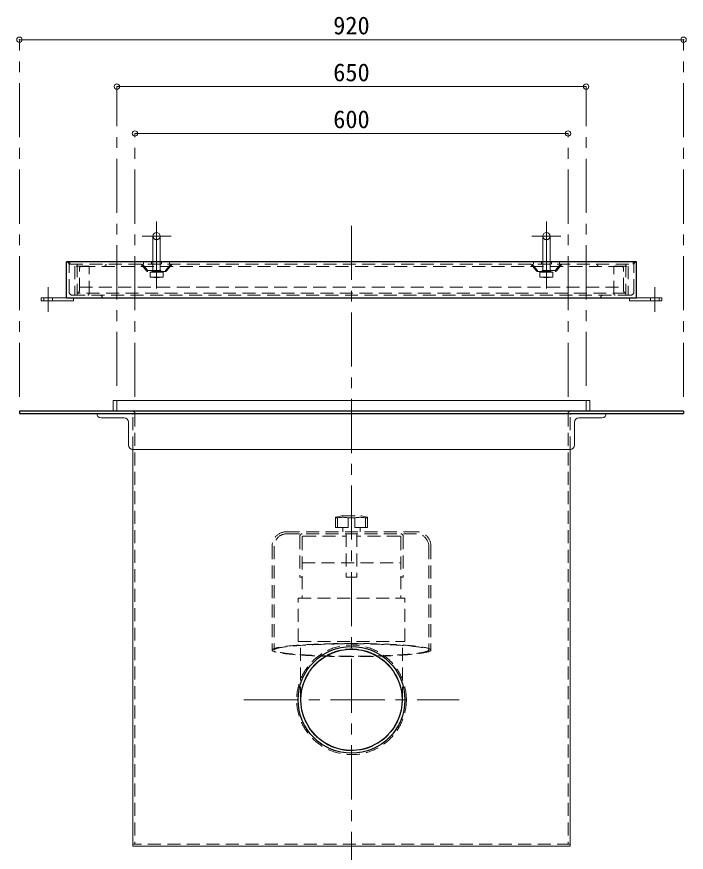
# Model space of a CAD drawing. Units: millimetres at full size, sheet at 1:15; some dimension numbers follow another scale. Extents: x -3137 to 2938, y -2236 to 1979.
# Drawn here: x 186 to 1114, y -1644 to -486 of the extents above; entities that cross this region are included whole.
import ezdxf
from ezdxf.enums import TextEntityAlignment as Align

# ---------------------------------------------------------------- set-up
doc = ezdxf.new("R2010")
doc.units = ezdxf.units.MM
doc.header["$LTSCALE"] = 15
doc.header["$PDMODE"] = 32
doc.header["$PDSIZE"] = 7.5
doc.linetypes.add('CHAIN1', pattern=[8, 5, -1, 1, -1])
doc.linetypes.add('DASHED1', pattern=[1.8, 1.2, -0.6])
doc.layers.add('0-0_ﾚｲﾔ1', color=4, linetype='Continuous', lineweight=9)
doc.styles.add('ＭＳ ゴシック', font='')
doc.styles.get('ＭＳ ゴシック').set_extended_font_data('MS Gothic')

msp = doc.modelspace()

# ---------------------------------------------------------------- linework, layer by layer
at = {"layer": '0-0_ﾚｲﾔ1', "linetype": 'CHAIN1'}
for p, q in [((190.14, -1012.57), (190.14, -517.57)), ((1110.14, -1012.57), (1110.14, -517.57)), ((325.14, -997.57), (325.14, -582.57)), ((975.14, -997.57), (975.14, -582.57)), ((350.14, -1012.57), (350.14, -647.57)), ((950.14, -1012.57), (950.14, -647.57)), ((380.14, -839.77), (380.14, -769.77)), ((650.14, -775.57), (650.14, -1693.57)), ((920.14, -839.77), (920.14, -769.77)), ((360.14, -789.77), (400.14, -789.77)), ((940.14, -789.77), (900.14, -789.77)), ((230.14, -894.57), (230.14, -860.57)), ((1070.14, -894.57), (1070.14, -860.57)), ((501.14, -1432.57), (799.14, -1432.57))]:
    msp.add_line(p, q, dxfattribs=at)
at = {"layer": '0-0_ﾚｲﾔ1'}
for p, q in [((1110.14, -517.57), (190.14, -517.57)), ((325.14, -582.57), (975.14, -582.57)), ((950.14, -647.57), (350.14, -647.57)), ((375.14, -789.77), (375.14, -825.57)), ((385.14, -789.77), (385.14, -825.57)), ((915.14, -789.77), (915.14, -825.57)), ((925.14, -789.77), (925.14, -825.57)), ((255.14, -875.57), (220.14, -875.57)), ((220.14, -879.57), (220.14, -875.57)), ((265.14, -879.57), (220.14, -879.57)), ((265.14, -879.57), (265.14, -875.57)), ((1035.14, -879.57), (1035.14, -875.57)), ((1045.14, -875.57), (1080.14, -875.57)), ((347.14, -1085.57), (347.14, -1635.57)), ((953.14, -1085.57), (953.14, -1635.57)), ((953.14, -1635.57), (347.14, -1635.57))]:
    msp.add_line(p, q, dxfattribs=at)
at = {"layer": '0-0_ﾚｲﾔ1', "color": 5, "lineweight": 25}
for p, q in [((255.14, -875.57), (255.14, -825.57)), ((1045.14, -825.57), (255.14, -825.57)), ((1045.14, -875.57), (1045.14, -825.57)), ((255.14, -875.57), (1045.14, -875.57)), ((190.14, -1032.57), (190.14, -1035.57)), ((1110.14, -1032.57), (190.14, -1032.57)), ((190.14, -1035.57), (1110.14, -1035.57)), ((1110.14, -1032.57), (1110.14, -1035.57))]:
    msp.add_line(p, q, dxfattribs=at)
at = {"layer": '0-0_ﾚｲﾔ1', "linetype": 'DASHED1'}
for p, q in [((259.14, -867.57), (259.14, -829.57)), ((260.14, -825.57), (260.14, -828.77)), ((260.14, -828.77), (1040.14, -828.77)), ((270.14, -828.77), (270.14, -871.57)), ((1024.14, -831.77), (276.14, -831.77)), ((286.94, -869.57), (286.94, -831.57)), ((365.74, -837.64), (358.64, -828.77)), ((366.91, -836.71), (360.56, -828.77)), ((362.14, -825.57), (362.14, -828.77)), ((373.14, -825.57), (373.14, -828.77)), ((375.14, -825.57), (375.14, -839.37)), ((385.14, -825.57), (385.14, -839.37)), ((387.14, -825.57), (387.14, -828.77)), ((393.37, -836.71), (399.72, -828.77)), ((394.54, -837.64), (401.64, -828.77)), ((398.14, -825.57), (398.14, -828.77)), ((905.74, -837.64), (898.64, -828.77)), ((906.91, -836.71), (900.56, -828.77)), ((902.14, -825.57), (902.14, -828.77)), ((913.14, -825.57), (913.14, -828.77)), ((915.14, -825.57), (915.14, -839.37)), ((925.14, -825.57), (925.14, -839.37)), ((927.14, -825.57), (927.14, -828.77)), ((933.37, -836.71), (939.72, -828.77)), ((934.54, -837.64), (941.64, -828.77)), ((938.14, -825.57), (938.14, -828.77)), ((1013.34, -869.57), (1013.34, -831.57)), ((1030.14, -828.77), (1030.14, -871.57)), ((1040.14, -825.57), (1040.14, -828.77)), ((1041.14, -867.57), (1041.14, -829.57)), ((273.14, -865.77), (273.14, -834.77)), ((368.08, -837.27), (392.2, -837.27)), ((392.2, -838.77), (368.08, -838.77)), ((371.14, -839.77), (376.14, -839.27)), ((371.14, -846.77), (371.14, -839.77)), ((389.14, -839.77), (371.14, -839.77)), ((374.14, -837.27), (374.14, -838.77)), ((376.14, -839.27), (380.14, -839.77)), ((384.14, -839.27), (376.14, -839.27)), ((380.14, -839.77), (384.14, -839.27)), ((380.14, -839.77), (380.14, -846.77)), ((384.14, -839.27), (389.14, -839.77)), ((386.14, -837.27), (386.14, -838.77)), ((389.14, -846.77), (389.14, -839.77)), ((932.2, -837.27), (908.08, -837.27)), ((908.08, -838.77), (932.2, -838.77)), ((916.14, -839.27), (911.14, -839.77)), ((911.14, -839.77), (929.14, -839.77)), ((911.14, -846.77), (911.14, -839.77)), ((914.14, -837.27), (914.14, -838.77)), ((916.14, -839.27), (924.14, -839.27)), ((920.14, -839.77), (916.14, -839.27)), ((924.14, -839.27), (920.14, -839.77)), ((920.14, -839.77), (920.14, -846.77)), ((929.14, -839.77), (924.14, -839.27)), ((926.14, -837.27), (926.14, -838.77)), ((929.14, -846.77), (929.14, -839.77)), ((1027.14, -865.77), (1027.14, -834.77)), ((376.14, -847.27), (371.14, -846.77)), ((389.14, -846.77), (371.14, -846.77)), ((380.14, -846.77), (376.14, -847.27)), ((384.14, -847.27), (376.14, -847.27)), ((380.14, -862.27), (380.14, -846.77)), ((384.14, -847.27), (380.14, -846.77)), ((389.14, -846.77), (384.14, -847.27)), ((911.14, -846.77), (916.14, -847.27)), ((911.14, -846.77), (929.14, -846.77)), ((916.14, -847.27), (920.14, -846.77)), ((916.14, -847.27), (924.14, -847.27)), ((920.14, -862.27), (920.14, -846.77)), ((920.14, -846.77), (924.14, -847.27)), ((924.14, -847.27), (929.14, -846.77)), ((273.14, -860.77), (1027.14, -860.77)), ((224.14, -879.57), (224.14, -875.57)), ((236.14, -879.57), (236.14, -875.57)), ((1037.14, -871.57), (263.14, -871.57)), ((1030.14, -868.77), (270.14, -868.77)), ((1064.14, -879.57), (1064.14, -875.57)), ((1076.14, -879.57), (1076.14, -875.57)), ((325.14, -1017.57), (325.14, -1032.57)), ((975.14, -1017.57), (975.14, -1032.57)), ((347.14, -1085.57), (347.14, -1037.07)), ((350.14, -1035.57), (350.14, -1632.57)), ((950.14, -1035.57), (950.14, -1632.57)), ((953.14, -1085.57), (953.14, -1037.07)), ((627.75, -1180.37), (627.75, -1193.57)), ((630.74, -1180.37), (627.75, -1180.37)), ((636.45, -1177.66), (628.53, -1179.4)), ((630.74, -1180.37), (630.74, -1193.57)), ((637.3, -1177.57), (662.98, -1177.57)), ((645.3, -1180.37), (645.3, -1193.57)), ((654.98, -1180.37), (645.3, -1180.37)), ((654.98, -1180.37), (654.98, -1193.57)), ((663.84, -1177.66), (671.75, -1179.4)), ((669.54, -1180.37), (669.54, -1193.57)), ((560.14, -1199.57), (740.14, -1199.57)), ((740.14, -1202.57), (560.14, -1202.57)), ((672.53, -1193.57), (627.75, -1193.57)), ((638.14, -1193.57), (638.14, -1199.57)), ((642.64, -1202.57), (642.64, -1262.57)), ((657.64, -1202.57), (657.64, -1262.57)), ((662.14, -1193.57), (662.14, -1199.57)), ((578.64, -1205.57), (578.64, -1262.57)), ((581.64, -1207.07), (581.64, -1291.57)), ((583.14, -1205.57), (642.64, -1205.57)), ((717.14, -1205.57), (657.64, -1205.57)), ((718.64, -1207.07), (718.64, -1291.57)), ((721.64, -1205.57), (721.64, -1262.57)), ((540.14, -1219.57), (540.14, -1363.57)), ((543.14, -1219.57), (543.14, -1363.57)), ((757.14, -1219.57), (757.14, -1363.57)), ((760.14, -1219.57), (760.14, -1363.57)), ((581.64, -1242.57), (718.64, -1242.57)), ((581.64, -1262.57), (578.64, -1262.57)), ((642.64, -1262.57), (657.64, -1262.57)), ((721.64, -1262.57), (718.64, -1262.57)), ((724.14, -1351.57), (724.14, -1291.57)), ((576.14, -1351.57), (724.14, -1351.57)), ((579.64, -1432.57), (579.64, -1351.57)), ((720.64, -1432.57), (720.64, -1351.57)), ((953.14, -1632.57), (347.14, -1632.57))]:
    msp.add_line(p, q, dxfattribs=at)
at = {"layer": '0-0_ﾚｲﾔ1', "color": 7, "lineweight": 18}
for p, q in [((980.14, -1017.57), (980.14, -1032.57)), ((335.14, -1041.57), (303.14, -1041.57)), ((965.14, -1041.57), (997.14, -1041.57)), ((341.14, -1079.57), (341.14, -1047.57)), ((959.14, -1079.57), (959.14, -1047.57)), ((347.14, -1085.57), (953.14, -1085.57))]:
    msp.add_line(p, q, dxfattribs=at)
at = {"layer": '0-0_ﾚｲﾔ1', "linetype": 'DASHED1'}
for points in [[(286.94, -831.57), (266.94, -831.57), (266.94, -871.57)], [(1013.34, -831.57), (1033.34, -831.57), (1033.34, -871.57)], [(669.54, -1180.37), (672.53, -1180.37), (672.53, -1193.57)], [(576.14, -1351.57), (576.14, -1291.57), (724.14, -1291.57)]]:
    msp.add_lwpolyline(points, dxfattribs=at)
at = {"layer": '0-0_ﾚｲﾔ1'}
msp.add_lwpolyline([(1035.14, -879.57), (1080.14, -879.57), (1080.14, -875.57)], dxfattribs=at)
at = {"layer": '0-0_ﾚｲﾔ1', "color": 7, "lineweight": 18}
msp.add_lwpolyline([(980.14, -1017.57), (320.14, -1017.57), (320.14, -1032.57)], dxfattribs=at)
at = {"layer": '0-0_ﾚｲﾔ1', "linetype": 'DASHED1'}
for radius in [76, 70.5]:
    msp.add_circle((650.14, -1432.57), radius, dxfattribs=at)
at = {"layer": '0-0_ﾚｲﾔ1', "color": 5, "lineweight": 25}
for radius in [74, 70.1]:
    msp.add_circle((650.14, -1432.57), radius, dxfattribs=at)
at = {"layer": '0-0_ﾚｲﾔ1'}
for centre in [(380.14, -789.77), (920.14, -789.77)]:
    msp.add_arc(centre, 5, 0, 180, dxfattribs=at)
at = {"layer": '0-0_ﾚｲﾔ1', "linetype": 'DASHED1'}
for centre, radius, start, end in [((380.14, -789.77), 5, 180, 0), ((920.14, -789.77), 5, 180, 0), ((255.14, -829.57), 4, 0, 90), ((276.14, -834.77), 3, 90, 180), ((307.14, -828.77), 3, 270, 0), ((993.14, -828.77), 3, 180, 270), ((1024.14, -834.77), 3, 0, 90), ((1045.14, -829.57), 4, 90, 180), ((368.08, -835.77), 3, 218.65981, 270), ((368.08, -835.77), 1.5, 218.65981, 270), ((392.2, -835.77), 1.5, 270, 321.34019), ((392.2, -835.77), 3, 270, 321.34019), ((908.08, -835.77), 3, 218.65981, 270), ((908.08, -835.77), 1.5, 218.65981, 270), ((932.2, -835.77), 1.5, 270, 321.34019), ((932.2, -835.77), 3, 270, 321.34019), ((263.14, -867.57), 4, 180, 270), ((270.14, -865.77), 3, 270, 0), ((1030.14, -865.77), 3, 180, 270), ((1037.14, -867.57), 4, 270, 0), ((284.94, -869.57), 2, 270, 0), ((301.14, -875.57), 4, 0, 90), ((999.14, -875.57), 4, 90, 180), ((1015.34, -869.57), 2, 180, 270), ((345.64, -1037.07), 1.5, 0, 90), ((347.14, -1035.57), 3, 0, 90), ((953.14, -1035.57), 3, 90, 180), ((954.64, -1037.07), 1.5, 90, 180), ((628.75, -1180.37), 1, 102.36697, 180), ((638.02, -1212.92), 33.35, 77.38992, 102.61008), ((637.3, -1181.57), 4, 90, 102.36697), ((662.26, -1212.92), 33.35, 77.38992, 102.61008), ((662.98, -1181.57), 4, 77.63303, 90), ((671.53, -1180.37), 1, 0, 77.63303), ((560.14, -1219.57), 20, 90, 180), ((560.14, -1219.57), 17, 90, 180), ((581.64, -1205.57), 3, 90, 180), ((718.64, -1205.57), 3, 0, 90), ((740.14, -1219.57), 20, 0, 90), ((740.14, -1219.57), 17, 0, 90), ((583.14, -1207.07), 1.5, 90, 180), ((717.14, -1207.07), 1.5, 0, 90)]:
    msp.add_arc(centre, radius, start, end, dxfattribs=at)
at = {"layer": '0-0_ﾚｲﾔ1', "color": 7, "lineweight": 18}
for centre, start, end in [((303.14, -1035.57), 180, 270), ((335.14, -1047.57), 0, 90), ((965.14, -1047.57), 90, 180), ((997.14, -1035.57), 270, 0), ((347.14, -1079.57), 180, 270), ((953.14, -1079.57), 270, 0)]:
    msp.add_arc(centre, 6, start, end, dxfattribs=at)
at = {"layer": '0-0_ﾚｲﾔ1', "linetype": 'DASHED1'}
for major_axis, ratio in [((110, 0), 0.0825), ((107, 0), 0.08)]:
    msp.add_ellipse((650.14, -1363.57), major_axis=major_axis, ratio=ratio, dxfattribs=at)
at = {"layer": '0-0_ﾚｲﾔ1', "color": 1}
for p in [(190.14, -517.57), (1110.14, -517.57), (325.14, -582.57), (975.14, -582.57), (350.14, -647.57), (950.14, -647.57)]:
    msp.add_point(p, dxfattribs=at)

# ---------------------------------------------------------------- texts
at = {"layer": '0-0_ﾚｲﾔ1', "color": 7, "style": 'ＭＳ ゴシック'}
for s, p in [('920', (624.83, -517.57)), ('650', (624.83, -582.57)), ('600', (624.83, -647.57))]:
    msp.add_text(s, height=24.74, dxfattribs=at).set_placement(p, align=Align.BOTTOM_LEFT)

doc.saveas('drawing.dxf')
